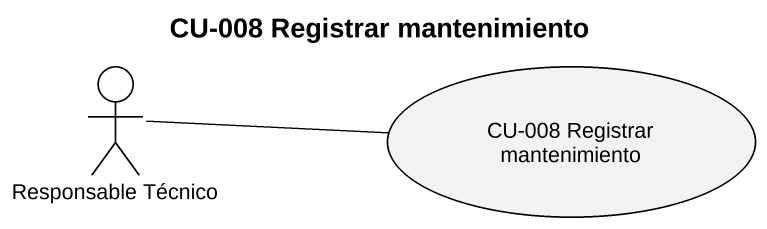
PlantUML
@startuml
title CU-008 Registrar mantenimiento
actor "Responsable Técnico" as Responsable_Técnico
usecase "CU-008 Registrar mantenimiento" as CU_008_Registrar
CU_008_Registrar -left- Responsable_Técnico
@enduml
